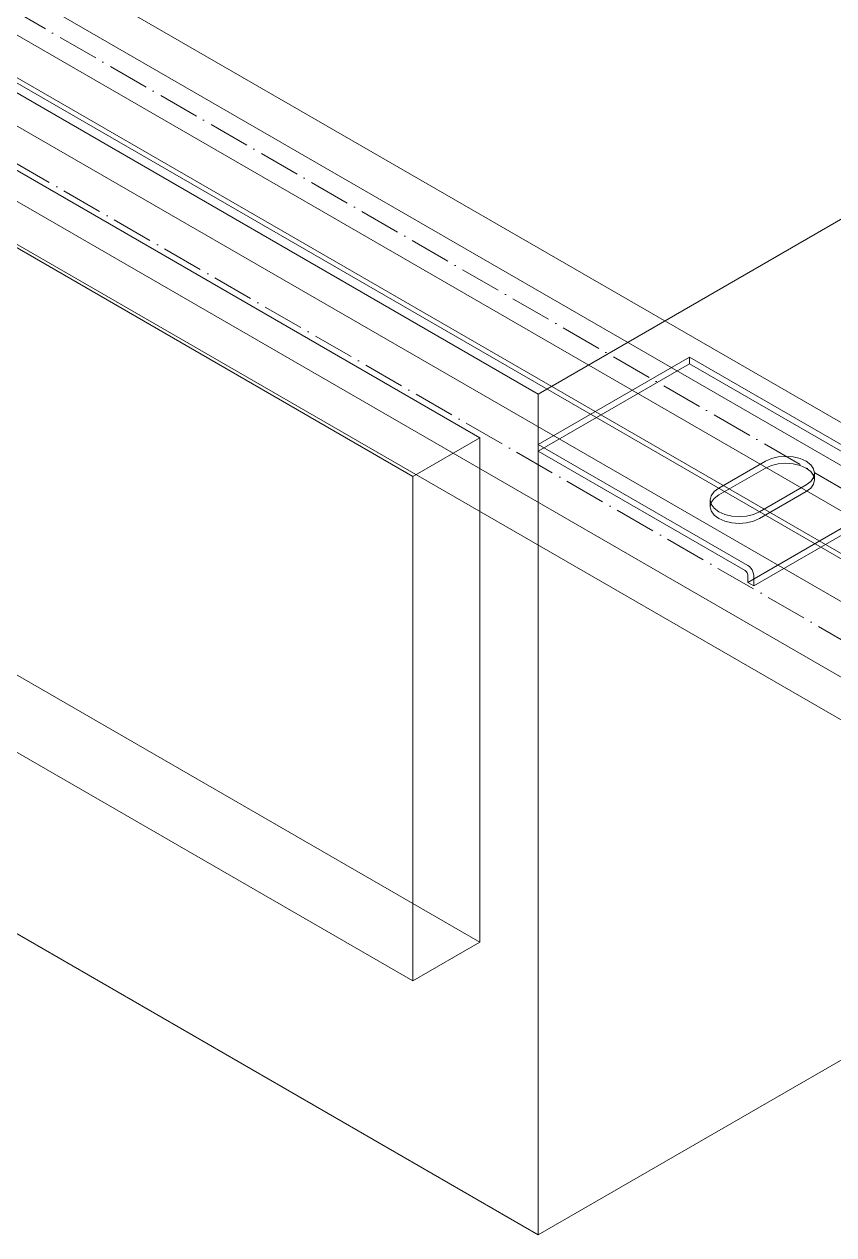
# Model space of a CAD drawing. Header units: millimetres. Extents: x -88595 to 880822, y -1054509 to -148035.
# Drawn here: x 389507.6 to 389704.1, y -326298.8 to -326004.9 of the extents above; entities that cross this region are included whole.
import ezdxf

# ---------------------------------------------------------------- set-up
doc = ezdxf.new("R2010")
doc.units = ezdxf.units.MM
doc.linetypes.add('$12$ADSK_Осевая', pattern=[14, 10, -2, 0, -2])
for name, color, linetype, lineweight in [('Изоляция', 7, 'Continuous', 18), ('Оборудование', 7, 'Continuous', 18), ('Трубопровод', 7, 'Continuous', 18)]:
    doc.layers.add(name, color=color, linetype=linetype, lineweight=lineweight)

# ---------------------------------------------------------------- blocks, each defined once
blk = doc.blocks.new('$0$ADSK_Канальный блок кондиционера1 - AD242MJERAB-3267365-В_ОВ3_1')
at = {"layer": 'Оборудование'}
for p, q in [((18316.91, 6919.34), (17574.45, 7348)), ((17553.24, 7341.46), (18302.77, 6908.72)), ((18286.51, 6899.33), (17536.97, 7332.08)), ((18302.77, 6786.25), (17553.24, 7218.99)), ((17536.97, 7209.6), (18286.51, 6776.86)), ((18316.91, 6919.34), (18809.76, 7203.89)), ((17574.45, 7143.87), (18316.91, 6715.21)), ((18809.76, 6999.76), (18316.91, 6715.21)), ((18316.91, 6907.09), (18353.68, 6928.32)), ((18353.68, 6928.32), (18404.59, 6898.92)), ((18353.68, 6926.68), (18353.68, 6928.32)), ((18353.68, 6926.68), (18316.91, 6905.46)), ((18403.89, 6897.7), (18353.68, 6926.68)), ((18316.91, 6715.21), (18316.91, 6919.34)), ((18286.51, 6899.33), (18302.77, 6908.72)), ((18302.77, 6908.72), (18302.77, 6786.25)), ((18316.91, 6907.09), (18316.91, 6905.46)), ((18367.82, 6877.69), (18316.91, 6907.09)), ((18316.91, 6905.46), (18367.12, 6876.47)), ((18360.75, 6896.47), (18372.07, 6903.01)), ((18372.07, 6901.37), (18360.75, 6894.84)), ((18286.51, 6776.86), (18286.51, 6899.33)), ((18384.02, 6898.52), (18384.02, 6900.15)), ((18381.96, 6897.29), (18370.65, 6890.76)), ((18370.65, 6889.13), (18381.96, 6895.66)), ((18358.7, 6893.62), (18358.7, 6891.98)), ((18404.59, 6894.84), (18367.82, 6873.61)), ((18406.01, 6894.02), (18369.24, 6872.8)), ((18367.82, 6875.25), (18367.82, 6873.61)), ((18369.24, 6872.8), (18369.24, 6875.25)), ((18367.82, 6873.61), (18369.24, 6872.8)), ((18302.77, 6786.25), (18286.51, 6776.86))]:
    blk.add_line(p, q, dxfattribs=at)
for points in [[(18372.07, 6903.01, 0), (18373.52, 6903.65, 0), (18375.2, 6904.05, 0), (18377.02, 6904.19, 0), (18378.83, 6904.05, 0), (18380.52, 6903.65, 0), (18381.96, 6903.01, 0), (18383.08, 6902.17, 0), (18383.78, 6901.19, 0), (18384.02, 6900.15, 0), (18383.78, 6899.1, 0), (18383.08, 6898.13, 0), (18381.96, 6897.29, 0)], [(18381.96, 6895.66, 0), (18383.08, 6896.49, 0), (18383.78, 6897.47, 0), (18384.02, 6898.52, 0), (18383.78, 6899.56, 0), (18383.08, 6900.54, 0), (18381.96, 6901.37, 0), (18380.52, 6902.02, 0), (18378.83, 6902.42, 0), (18377.02, 6902.56, 0), (18375.2, 6902.42, 0), (18373.52, 6902.02, 0), (18372.07, 6901.37, 0)], [(18370.65, 6890.76, 0), (18369.2, 6890.12, 0), (18367.51, 6889.71, 0), (18365.7, 6889.57, 0), (18363.89, 6889.71, 0), (18362.2, 6890.12, 0), (18360.75, 6890.76, 0), (18359.64, 6891.6, 0), (18358.94, 6892.57, 0), (18358.7, 6893.62, 0), (18358.94, 6894.66, 0), (18359.64, 6895.64, 0), (18360.75, 6896.47, 0)], [(18360.75, 6894.84, 0), (18359.64, 6894, 0), (18358.94, 6893.03, 0), (18358.7, 6891.98, 0), (18358.94, 6890.94, 0), (18359.64, 6889.96, 0), (18360.75, 6889.13, 0), (18362.2, 6888.48, 0), (18363.89, 6888.08, 0), (18365.7, 6887.94, 0), (18367.51, 6888.08, 0), (18369.2, 6888.48, 0), (18370.65, 6889.13, 0)], [(18369.24, 6875.25, 0), (18369.19, 6875.7, 0), (18369.05, 6876.17, 0), (18368.82, 6876.64, 0), (18368.53, 6877.07, 0), (18368.19, 6877.43, 0), (18367.82, 6877.69, 0)], [(18367.12, 6876.47, 0), (18367.3, 6876.34, 0), (18367.47, 6876.16, 0), (18367.62, 6875.94, 0), (18367.73, 6875.71, 0), (18367.8, 6875.47, 0), (18367.82, 6875.25, 0)]]:
    blk.add_polyline3d(points, dxfattribs=at)

msp = doc.modelspace()

# ---------------------------------------------------------------- linework, layer by layer
at = {"layer": 'Изоляция', "color": 190, "true_color": 0x8000ff}
for p, q in [((389728.56, -326114.7), (387486.64, -324820.33)), ((387472.88, -324844.16), (389717.44, -326140.06))]:
    msp.add_line(p, q, dxfattribs=at)
at = {"layer": 'Изоляция', "color": 134, "true_color": 0x00a6a6}
for p, q in [((389739.17, -326153.9), (387500.44, -324861.37)), ((387485.07, -324891.61), (389725.04, -326184.86))]:
    msp.add_line(p, q, dxfattribs=at)
at = {"layer": 'Трубопровод', "color": 190, "true_color": 0x8000ff}
for p, q in [((389726.7, -326124.02), (387479.5, -324826.6)), ((387474.74, -324834.84), (389721.94, -326132.26))]:
    msp.add_line(p, q, dxfattribs=at)
at = {"layer": 'Трубопровод', "color": 190, "linetype": '$12$ADSK_Осевая', "true_color": 0x8000ff}
msp.add_line((387477.12, -324830.72), (389724.32, -326128.14), dxfattribs=at)
msp.add_line((387477.12, -324830.72), (389724.32, -326128.14), dxfattribs=at)
at = {"layer": 'Трубопровод', "color": 134, "true_color": 0x00a6a6}
for p, q in [((389737.48, -326163.31), (387495.94, -324869.16)), ((387488, -324882.91), (389729.54, -326177.07))]:
    msp.add_line(p, q, dxfattribs=at)
at = {"layer": 'Трубопровод', "color": 134, "linetype": '$12$ADSK_Осевая', "true_color": 0x00a6a6}
msp.add_line((389733.51, -326170.19), (387491.97, -324876.04), dxfattribs=at)
msp.add_line((389733.51, -326170.19), (387491.97, -324876.04), dxfattribs=at)

# ---------------------------------------------------------------- block references
at = {"layer": 'Оборудование'}
msp.add_blockref('$0$ADSK_Канальный блок кондиционера1 - AD242MJERAB-3267365-В_ОВ3_1', (371315.48, -333014), dxfattribs=at)

doc.saveas('drawing.dxf')
